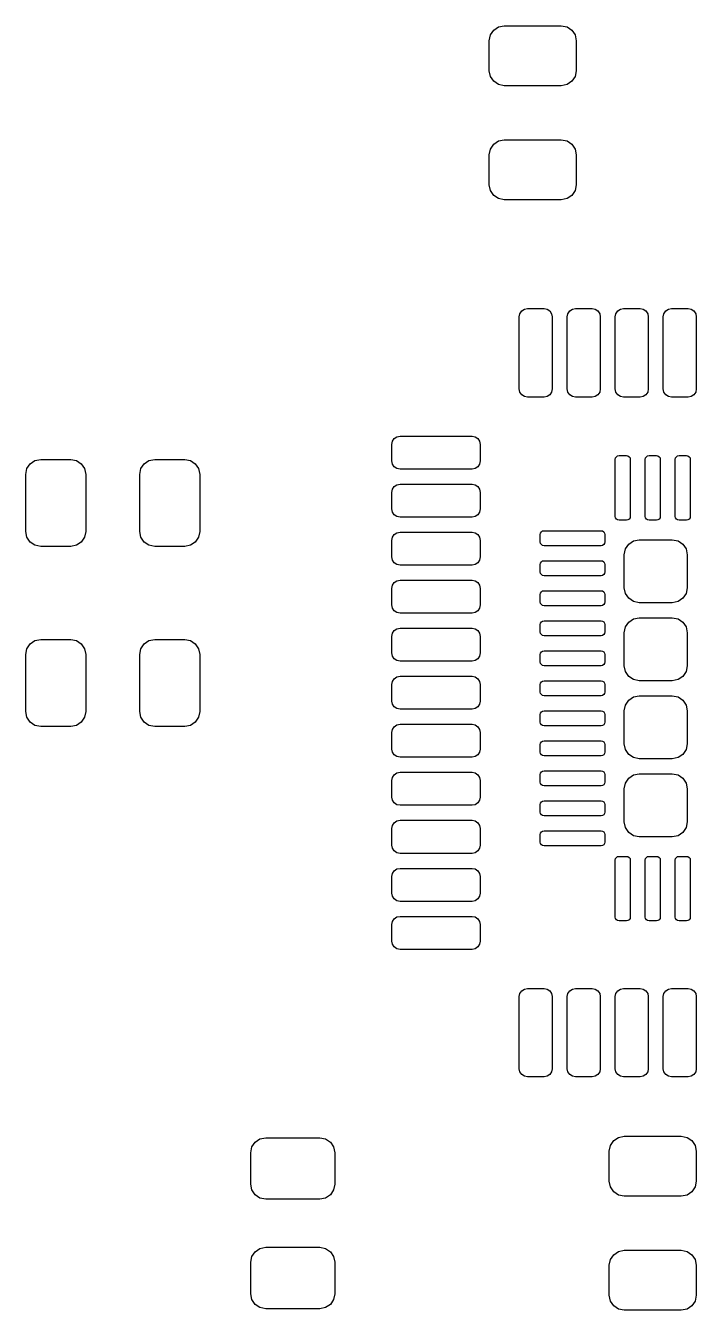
# Model space of a CAD drawing. Extents: x 15 to 39.9, y 2 to 23.4.
# Drawn here: x 15.05 to 26.22, y 2.05 to 23.45 of the extents above; entities that cross this region are included whole.
import ezdxf

# ---------------------------------------------------------------- set-up
doc = ezdxf.new("R2010")
doc.units = 0
doc.layers.add('BLACK', color=7, linetype='CONTINUOUS')

msp = doc.modelspace()

# ---------------------------------------------------------------- linework, layer by layer
at = {"layer": 'BLACK', "linetype": 'CONTINUOUS'}
for p, q in [((22.79403, 23.295671), (22.848223, 23.376777)), ((22.848223, 23.376777), (22.929329, 23.43097)), ((22.929329, 23.43097), (23.025, 23.45)), ((23.025, 23.45), (23.975, 23.45)), ((23.975, 23.45), (24.070671, 23.43097)), ((24.070671, 23.43097), (24.151777, 23.376777)), ((24.151777, 23.376777), (24.20597, 23.295671)), ((22.775, 23.2), (22.79403, 23.295671)), ((22.775, 22.7), (22.775, 23.2)), ((24.20597, 23.295671), (24.225, 23.2)), ((24.225, 23.2), (24.225, 22.7)), ((22.79403, 22.604329), (22.775, 22.7)), ((24.225, 22.7), (24.20597, 22.604329)), ((22.848223, 22.523223), (22.79403, 22.604329)), ((22.929329, 22.46903), (22.848223, 22.523223)), ((24.151777, 22.523223), (24.070671, 22.46903)), ((24.20597, 22.604329), (24.151777, 22.523223)), ((23.025, 22.45), (22.929329, 22.46903)), ((23.975, 22.45), (23.025, 22.45)), ((24.070671, 22.46903), (23.975, 22.45)), ((22.79403, 21.395671), (22.848223, 21.476777)), ((22.848223, 21.476777), (22.929329, 21.53097)), ((22.929329, 21.53097), (23.025, 21.55)), ((23.025, 21.55), (23.975, 21.55)), ((23.975, 21.55), (24.070671, 21.53097)), ((24.070671, 21.53097), (24.151777, 21.476777)), ((24.151777, 21.476777), (24.20597, 21.395671)), ((22.775, 21.3), (22.79403, 21.395671)), ((22.775, 20.8), (22.775, 21.3)), ((24.20597, 21.395671), (24.225, 21.3)), ((24.225, 21.3), (24.225, 20.8)), ((22.79403, 20.704329), (22.775, 20.8)), ((24.225, 20.8), (24.20597, 20.704329)), ((22.848223, 20.623223), (22.79403, 20.704329)), ((22.929329, 20.56903), (22.848223, 20.623223)), ((23.025, 20.55), (22.929329, 20.56903)), ((23.975, 20.55), (23.025, 20.55)), ((24.070671, 20.56903), (23.975, 20.55)), ((24.151777, 20.623223), (24.070671, 20.56903)), ((24.20597, 20.704329), (24.151777, 20.623223)), ((23.275, 18.6), (23.285467, 18.652619)), ((23.285467, 18.652619), (23.315273, 18.697227)), ((23.315273, 18.697227), (23.359881, 18.727033)), ((23.359881, 18.727033), (23.4125, 18.7375)), ((23.4125, 18.7375), (23.6875, 18.7375)), ((23.6875, 18.7375), (23.740119, 18.727033)), ((23.740119, 18.727033), (23.784727, 18.697227)), ((23.784727, 18.697227), (23.814533, 18.652619)), ((23.814533, 18.652619), (23.825, 18.6)), ((24.075, 18.6), (24.085467, 18.652619)), ((24.085467, 18.652619), (24.115273, 18.697227)), ((24.115273, 18.697227), (24.159881, 18.727033)), ((24.159881, 18.727033), (24.2125, 18.7375)), ((24.2125, 18.7375), (24.4875, 18.7375)), ((24.4875, 18.7375), (24.540119, 18.727033)), ((24.540119, 18.727033), (24.584727, 18.697227)), ((24.584727, 18.697227), (24.614533, 18.652619)), ((24.614533, 18.652619), (24.625, 18.6)), ((24.875, 18.6), (24.885467, 18.652619)), ((24.885467, 18.652619), (24.915273, 18.697227)), ((24.915273, 18.697227), (24.959881, 18.727033)), ((24.959881, 18.727033), (25.0125, 18.7375)), ((25.0125, 18.7375), (25.2875, 18.7375)), ((25.2875, 18.7375), (25.340119, 18.727033)), ((25.340119, 18.727033), (25.384727, 18.697227)), ((25.384727, 18.697227), (25.414533, 18.652619)), ((25.414533, 18.652619), (25.425, 18.6)), ((25.675, 18.6), (25.685467, 18.652619)), ((25.685467, 18.652619), (25.715273, 18.697227)), ((25.715273, 18.697227), (25.759881, 18.727033)), ((25.759881, 18.727033), (25.8125, 18.7375)), ((25.8125, 18.7375), (26.0875, 18.7375)), ((26.0875, 18.7375), (26.140119, 18.727033)), ((26.140119, 18.727033), (26.184727, 18.697227)), ((26.184727, 18.697227), (26.214533, 18.652619)), ((26.214533, 18.652619), (26.225, 18.6)), ((23.275, 17.4), (23.275, 18.6)), ((23.825, 18.6), (23.825, 17.4)), ((24.075, 17.4), (24.075, 18.6)), ((24.625, 18.6), (24.625, 17.4)), ((24.875, 17.4), (24.875, 18.6)), ((25.425, 18.6), (25.425, 17.4)), ((25.675, 17.4), (25.675, 18.6)), ((26.225, 18.6), (26.225, 17.4)), ((23.285467, 17.347381), (23.275, 17.4)), ((23.315273, 17.302773), (23.285467, 17.347381)), ((23.814533, 17.347381), (23.784727, 17.302773)), ((23.825, 17.4), (23.814533, 17.347381)), ((24.085467, 17.347381), (24.075, 17.4)), ((24.115273, 17.302773), (24.085467, 17.347381)), ((24.614533, 17.347381), (24.584727, 17.302773)), ((24.625, 17.4), (24.614533, 17.347381)), ((24.885467, 17.347381), (24.875, 17.4)), ((24.915273, 17.302773), (24.885467, 17.347381)), ((25.414533, 17.347381), (25.384727, 17.302773)), ((25.425, 17.4), (25.414533, 17.347381)), ((25.685467, 17.347381), (25.675, 17.4)), ((25.715273, 17.302773), (25.685467, 17.347381)), ((26.214533, 17.347381), (26.184727, 17.302773)), ((26.225, 17.4), (26.214533, 17.347381)), ((23.359881, 17.272967), (23.315273, 17.302773)), ((23.4125, 17.2625), (23.359881, 17.272967)), ((23.6875, 17.2625), (23.4125, 17.2625)), ((23.740119, 17.272967), (23.6875, 17.2625)), ((23.784727, 17.302773), (23.740119, 17.272967)), ((24.159881, 17.272967), (24.115273, 17.302773)), ((24.2125, 17.2625), (24.159881, 17.272967)), ((24.4875, 17.2625), (24.2125, 17.2625)), ((24.540119, 17.272967), (24.4875, 17.2625)), ((24.584727, 17.302773), (24.540119, 17.272967)), ((24.959881, 17.272967), (24.915273, 17.302773)), ((25.0125, 17.2625), (24.959881, 17.272967)), ((25.2875, 17.2625), (25.0125, 17.2625)), ((25.340119, 17.272967), (25.2875, 17.2625)), ((25.384727, 17.302773), (25.340119, 17.272967)), ((25.759881, 17.272967), (25.715273, 17.302773)), ((25.8125, 17.2625), (25.759881, 17.272967)), ((26.0875, 17.2625), (25.8125, 17.2625)), ((26.140119, 17.272967), (26.0875, 17.2625)), ((26.184727, 17.302773), (26.140119, 17.272967)), ((21.15, 16.475), (21.160467, 16.527619)), ((21.160467, 16.527619), (21.190273, 16.572227)), ((21.190273, 16.572227), (21.234881, 16.602033)), ((21.234881, 16.602033), (21.2875, 16.6125)), ((21.2875, 16.6125), (22.4875, 16.6125)), ((22.4875, 16.6125), (22.540119, 16.602033)), ((22.540119, 16.602033), (22.584727, 16.572227)), ((22.584727, 16.572227), (22.614533, 16.527619)), ((22.614533, 16.527619), (22.625, 16.475)), ((21.15, 16.2), (21.15, 16.475)), ((22.625, 16.475), (22.625, 16.2)), ((24.879758, 16.248918), (24.893306, 16.269194)), ((24.893306, 16.269194), (24.913582, 16.282742)), ((24.913582, 16.282742), (24.9375, 16.2875)), ((24.9375, 16.2875), (25.0625, 16.2875)), ((25.0625, 16.2875), (25.086418, 16.282742)), ((25.086418, 16.282742), (25.106694, 16.269194)), ((25.106694, 16.269194), (25.120242, 16.248918)), ((25.379758, 16.248918), (25.393306, 16.269194)), ((25.393306, 16.269194), (25.413582, 16.282742)), ((25.413582, 16.282742), (25.4375, 16.2875)), ((25.4375, 16.2875), (25.5625, 16.2875)), ((25.5625, 16.2875), (25.586418, 16.282742)), ((25.586418, 16.282742), (25.606694, 16.269194)), ((25.606694, 16.269194), (25.620242, 16.248918)), ((25.879758, 16.248918), (25.893306, 16.269194)), ((25.893306, 16.269194), (25.913582, 16.282742)), ((25.913582, 16.282742), (25.9375, 16.2875)), ((25.9375, 16.2875), (26.0625, 16.2875)), ((26.0625, 16.2875), (26.086418, 16.282742)), ((26.086418, 16.282742), (26.106694, 16.269194)), ((26.106694, 16.269194), (26.120242, 16.248918)), ((15.05, 15.975), (15.06903, 16.070671)), ((15.06903, 16.070671), (15.123223, 16.151777)), ((15.123223, 16.151777), (15.204329, 16.20597)), ((15.204329, 16.20597), (15.3, 16.225)), ((15.3, 16.225), (15.8, 16.225)), ((15.8, 16.225), (15.895671, 16.20597)), ((15.895671, 16.20597), (15.976777, 16.151777)), ((15.976777, 16.151777), (16.03097, 16.070671)), ((16.03097, 16.070671), (16.05, 15.975)), ((16.95, 15.975), (16.96903, 16.070671)), ((16.96903, 16.070671), (17.023223, 16.151777)), ((17.023223, 16.151777), (17.104329, 16.20597)), ((17.104329, 16.20597), (17.2, 16.225)), ((17.2, 16.225), (17.7, 16.225)), ((17.7, 16.225), (17.795671, 16.20597)), ((17.795671, 16.20597), (17.876777, 16.151777)), ((17.876777, 16.151777), (17.93097, 16.070671)), ((17.93097, 16.070671), (17.95, 15.975)), ((21.160467, 16.147381), (21.15, 16.2)), ((21.190273, 16.102773), (21.160467, 16.147381)), ((21.234881, 16.072967), (21.190273, 16.102773)), ((21.2875, 16.0625), (21.234881, 16.072967)), ((22.4875, 16.0625), (21.2875, 16.0625)), ((22.540119, 16.072967), (22.4875, 16.0625)), ((22.584727, 16.102773), (22.540119, 16.072967)), ((22.614533, 16.147381), (22.584727, 16.102773)), ((22.625, 16.2), (22.614533, 16.147381)), ((24.875, 16.225), (24.879758, 16.248918)), ((24.875, 15.275), (24.875, 16.225)), ((25.120242, 16.248918), (25.125, 16.225)), ((25.125, 16.225), (25.125, 15.275)), ((25.375, 16.225), (25.379758, 16.248918)), ((25.375, 15.275), (25.375, 16.225)), ((25.620242, 16.248918), (25.625, 16.225)), ((25.625, 16.225), (25.625, 15.275)), ((25.875, 16.225), (25.879758, 16.248918)), ((25.875, 15.275), (25.875, 16.225)), ((26.120242, 16.248918), (26.125, 16.225)), ((26.125, 16.225), (26.125, 15.275)), ((15.05, 15.025), (15.05, 15.975)), ((16.05, 15.975), (16.05, 15.025)), ((16.95, 15.025), (16.95, 15.975)), ((17.95, 15.975), (17.95, 15.025)), ((21.15, 15.675), (21.160467, 15.727619)), ((21.15, 15.4), (21.15, 15.675)), ((21.160467, 15.727619), (21.190273, 15.772227)), ((21.190273, 15.772227), (21.234881, 15.802033)), ((21.234881, 15.802033), (21.2875, 15.8125)), ((21.2875, 15.8125), (22.4875, 15.8125)), ((22.4875, 15.8125), (22.540119, 15.802033)), ((22.540119, 15.802033), (22.584727, 15.772227)), ((22.584727, 15.772227), (22.614533, 15.727619)), ((22.614533, 15.727619), (22.625, 15.675)), ((22.625, 15.675), (22.625, 15.4)), ((21.160467, 15.347381), (21.15, 15.4)), ((21.190273, 15.302773), (21.160467, 15.347381)), ((21.234881, 15.272967), (21.190273, 15.302773)), ((21.2875, 15.2625), (21.234881, 15.272967)), ((22.4875, 15.2625), (21.2875, 15.2625)), ((22.540119, 15.272967), (22.4875, 15.2625)), ((22.584727, 15.302773), (22.540119, 15.272967)), ((22.614533, 15.347381), (22.584727, 15.302773)), ((22.625, 15.4), (22.614533, 15.347381)), ((24.879758, 15.251082), (24.875, 15.275)), ((24.893306, 15.230806), (24.879758, 15.251082)), ((24.913582, 15.217258), (24.893306, 15.230806)), ((24.9375, 15.2125), (24.913582, 15.217258)), ((25.0625, 15.2125), (24.9375, 15.2125)), ((25.086418, 15.217258), (25.0625, 15.2125)), ((25.106694, 15.230806), (25.086418, 15.217258)), ((25.120242, 15.251082), (25.106694, 15.230806)), ((25.125, 15.275), (25.120242, 15.251082)), ((25.379758, 15.251082), (25.375, 15.275)), ((25.393306, 15.230806), (25.379758, 15.251082)), ((25.413582, 15.217258), (25.393306, 15.230806)), ((25.4375, 15.2125), (25.413582, 15.217258)), ((25.5625, 15.2125), (25.4375, 15.2125)), ((25.586418, 15.217258), (25.5625, 15.2125)), ((25.606694, 15.230806), (25.586418, 15.217258)), ((25.620242, 15.251082), (25.606694, 15.230806)), ((25.625, 15.275), (25.620242, 15.251082)), ((25.879758, 15.251082), (25.875, 15.275)), ((25.893306, 15.230806), (25.879758, 15.251082)), ((25.913582, 15.217258), (25.893306, 15.230806)), ((25.9375, 15.2125), (25.913582, 15.217258)), ((26.0625, 15.2125), (25.9375, 15.2125)), ((26.086418, 15.217258), (26.0625, 15.2125)), ((26.106694, 15.230806), (26.086418, 15.217258)), ((26.120242, 15.251082), (26.106694, 15.230806)), ((26.125, 15.275), (26.120242, 15.251082)), ((15.06903, 14.929329), (15.05, 15.025)), ((16.05, 15.025), (16.03097, 14.929329)), ((16.96903, 14.929329), (16.95, 15.025)), ((17.95, 15.025), (17.93097, 14.929329)), ((21.190273, 14.972227), (21.234881, 15.002033)), ((21.234881, 15.002033), (21.2875, 15.0125)), ((21.2875, 15.0125), (22.4875, 15.0125)), ((22.4875, 15.0125), (22.540119, 15.002033)), ((22.540119, 15.002033), (22.584727, 14.972227)), ((23.625, 14.975), (23.629758, 14.998918)), ((23.629758, 14.998918), (23.643306, 15.019194)), ((23.643306, 15.019194), (23.663582, 15.032742)), ((23.663582, 15.032742), (23.6875, 15.0375)), ((23.6875, 15.0375), (24.6375, 15.0375)), ((24.6375, 15.0375), (24.661418, 15.032742)), ((24.661418, 15.032742), (24.681694, 15.019194)), ((24.681694, 15.019194), (24.695242, 14.998918)), ((24.695242, 14.998918), (24.7, 14.975)), ((15.123223, 14.848223), (15.06903, 14.929329)), ((15.204329, 14.79403), (15.123223, 14.848223)), ((15.3, 14.775), (15.204329, 14.79403)), ((15.8, 14.775), (15.3, 14.775)), ((15.895671, 14.79403), (15.8, 14.775)), ((15.976777, 14.848223), (15.895671, 14.79403)), ((16.03097, 14.929329), (15.976777, 14.848223)), ((17.023223, 14.848223), (16.96903, 14.929329)), ((17.104329, 14.79403), (17.023223, 14.848223)), ((17.2, 14.775), (17.104329, 14.79403)), ((17.7, 14.775), (17.2, 14.775)), ((17.795671, 14.79403), (17.7, 14.775)), ((17.876777, 14.848223), (17.795671, 14.79403)), ((17.93097, 14.929329), (17.876777, 14.848223)), ((21.15, 14.875), (21.160467, 14.927619)), ((21.15, 14.6), (21.15, 14.875)), ((21.160467, 14.927619), (21.190273, 14.972227)), ((22.584727, 14.972227), (22.614533, 14.927619)), ((22.614533, 14.927619), (22.625, 14.875)), ((22.625, 14.875), (22.625, 14.6)), ((23.625, 14.85), (23.625, 14.975)), ((23.629758, 14.826082), (23.625, 14.85)), ((23.643306, 14.805806), (23.629758, 14.826082)), ((23.663582, 14.792258), (23.643306, 14.805806)), ((23.6875, 14.7875), (23.663582, 14.792258)), ((24.6375, 14.7875), (23.6875, 14.7875)), ((24.661418, 14.792258), (24.6375, 14.7875)), ((24.681694, 14.805806), (24.661418, 14.792258)), ((24.695242, 14.826082), (24.681694, 14.805806)), ((24.7, 14.85), (24.695242, 14.826082)), ((24.7, 14.975), (24.7, 14.85)), ((25.04403, 14.733171), (25.098223, 14.814277)), ((25.098223, 14.814277), (25.179329, 14.86847)), ((25.179329, 14.86847), (25.275, 14.8875)), ((25.275, 14.8875), (25.825, 14.8875)), ((25.825, 14.8875), (25.920671, 14.86847)), ((25.920671, 14.86847), (26.001777, 14.814277)), ((26.001777, 14.814277), (26.05597, 14.733171)), ((21.160467, 14.547381), (21.15, 14.6)), ((22.625, 14.6), (22.614533, 14.547381)), ((25.025, 14.6375), (25.04403, 14.733171)), ((25.025, 14.0875), (25.025, 14.6375)), ((26.05597, 14.733171), (26.075, 14.6375)), ((26.075, 14.6375), (26.075, 14.0875)), ((21.190273, 14.502773), (21.160467, 14.547381)), ((21.234881, 14.472967), (21.190273, 14.502773)), ((21.2875, 14.4625), (21.234881, 14.472967)), ((22.4875, 14.4625), (21.2875, 14.4625)), ((22.540119, 14.472967), (22.4875, 14.4625)), ((22.584727, 14.502773), (22.540119, 14.472967)), ((22.614533, 14.547381), (22.584727, 14.502773)), ((23.625, 14.475), (23.629758, 14.498918)), ((23.625, 14.35), (23.625, 14.475)), ((23.629758, 14.326082), (23.625, 14.35)), ((23.629758, 14.498918), (23.643306, 14.519194)), ((23.643306, 14.519194), (23.663582, 14.532742)), ((23.663582, 14.532742), (23.6875, 14.5375)), ((23.6875, 14.5375), (24.6375, 14.5375)), ((24.6375, 14.5375), (24.661418, 14.532742)), ((24.661418, 14.532742), (24.681694, 14.519194)), ((24.681694, 14.519194), (24.695242, 14.498918)), ((24.695242, 14.498918), (24.7, 14.475)), ((24.7, 14.35), (24.695242, 14.326082)), ((24.7, 14.475), (24.7, 14.35)), ((21.15, 14.075), (21.160467, 14.127619)), ((21.160467, 14.127619), (21.190273, 14.172227)), ((21.190273, 14.172227), (21.234881, 14.202033)), ((21.234881, 14.202033), (21.2875, 14.2125)), ((21.2875, 14.2125), (22.4875, 14.2125)), ((22.4875, 14.2125), (22.540119, 14.202033)), ((22.540119, 14.202033), (22.584727, 14.172227)), ((22.584727, 14.172227), (22.614533, 14.127619)), ((22.614533, 14.127619), (22.625, 14.075)), ((23.643306, 14.305806), (23.629758, 14.326082)), ((23.663582, 14.292258), (23.643306, 14.305806)), ((23.6875, 14.2875), (23.663582, 14.292258)), ((24.6375, 14.2875), (23.6875, 14.2875)), ((24.661418, 14.292258), (24.6375, 14.2875)), ((24.681694, 14.305806), (24.661418, 14.292258)), ((24.695242, 14.326082), (24.681694, 14.305806)), ((21.15, 13.8), (21.15, 14.075)), ((22.625, 14.075), (22.625, 13.8)), ((23.625, 13.975), (23.629758, 13.998918)), ((23.625, 13.85), (23.625, 13.975)), ((23.629758, 13.998918), (23.643306, 14.019194)), ((23.643306, 14.019194), (23.663582, 14.032742)), ((23.663582, 14.032742), (23.6875, 14.0375)), ((23.6875, 14.0375), (24.6375, 14.0375)), ((24.6375, 14.0375), (24.661418, 14.032742)), ((24.661418, 14.032742), (24.681694, 14.019194)), ((24.681694, 14.019194), (24.695242, 13.998918)), ((24.695242, 13.998918), (24.7, 13.975)), ((24.7, 13.975), (24.7, 13.85)), ((25.04403, 13.991829), (25.025, 14.0875)), ((25.098223, 13.910723), (25.04403, 13.991829)), ((25.179329, 13.85653), (25.098223, 13.910723)), ((26.001777, 13.910723), (25.920671, 13.85653)), ((26.05597, 13.991829), (26.001777, 13.910723)), ((26.075, 14.0875), (26.05597, 13.991829)), ((21.160467, 13.747381), (21.15, 13.8)), ((21.190273, 13.702773), (21.160467, 13.747381)), ((21.234881, 13.672967), (21.190273, 13.702773)), ((22.584727, 13.702773), (22.540119, 13.672967)), ((22.614533, 13.747381), (22.584727, 13.702773)), ((22.625, 13.8), (22.614533, 13.747381)), ((23.629758, 13.826082), (23.625, 13.85)), ((23.643306, 13.805806), (23.629758, 13.826082)), ((23.663582, 13.792258), (23.643306, 13.805806)), ((23.6875, 13.7875), (23.663582, 13.792258)), ((24.6375, 13.7875), (23.6875, 13.7875)), ((24.661418, 13.792258), (24.6375, 13.7875)), ((24.681694, 13.805806), (24.661418, 13.792258)), ((24.695242, 13.826082), (24.681694, 13.805806)), ((24.7, 13.85), (24.695242, 13.826082)), ((25.275, 13.8375), (25.179329, 13.85653)), ((25.825, 13.8375), (25.275, 13.8375)), ((25.920671, 13.85653), (25.825, 13.8375)), ((21.2875, 13.6625), (21.234881, 13.672967)), ((22.4875, 13.6625), (21.2875, 13.6625)), ((22.540119, 13.672967), (22.4875, 13.6625)), ((23.625, 13.475), (23.629758, 13.498918)), ((23.629758, 13.498918), (23.643306, 13.519194)), ((23.643306, 13.519194), (23.663582, 13.532742)), ((23.663582, 13.532742), (23.6875, 13.5375)), ((23.6875, 13.5375), (24.6375, 13.5375)), ((24.6375, 13.5375), (24.661418, 13.532742)), ((24.661418, 13.532742), (24.681694, 13.519194)), ((24.681694, 13.519194), (24.695242, 13.498918)), ((24.695242, 13.498918), (24.7, 13.475)), ((25.04403, 13.433171), (25.098223, 13.514277)), ((25.098223, 13.514277), (25.179329, 13.56847)), ((25.179329, 13.56847), (25.275, 13.5875)), ((25.275, 13.5875), (25.825, 13.5875)), ((25.825, 13.5875), (25.920671, 13.56847)), ((25.920671, 13.56847), (26.001777, 13.514277)), ((26.001777, 13.514277), (26.05597, 13.433171)), ((21.15, 13.275), (21.160467, 13.327619)), ((21.15, 13), (21.15, 13.275)), ((21.160467, 13.327619), (21.190273, 13.372227)), ((21.190273, 13.372227), (21.234881, 13.402033)), ((21.234881, 13.402033), (21.2875, 13.4125)), ((21.2875, 13.4125), (22.4875, 13.4125)), ((22.4875, 13.4125), (22.540119, 13.402033)), ((22.540119, 13.402033), (22.584727, 13.372227)), ((22.584727, 13.372227), (22.614533, 13.327619)), ((22.614533, 13.327619), (22.625, 13.275)), ((22.625, 13.275), (22.625, 13)), ((23.625, 13.35), (23.625, 13.475)), ((23.629758, 13.326082), (23.625, 13.35)), ((23.643306, 13.305806), (23.629758, 13.326082)), ((23.663582, 13.292258), (23.643306, 13.305806)), ((23.6875, 13.2875), (23.663582, 13.292258)), ((24.6375, 13.2875), (23.6875, 13.2875)), ((24.661418, 13.292258), (24.6375, 13.2875)), ((24.681694, 13.305806), (24.661418, 13.292258)), ((24.695242, 13.326082), (24.681694, 13.305806)), ((24.7, 13.35), (24.695242, 13.326082)), ((24.7, 13.475), (24.7, 13.35)), ((25.025, 13.3375), (25.04403, 13.433171)), ((25.025, 12.7875), (25.025, 13.3375)), ((26.05597, 13.433171), (26.075, 13.3375)), ((26.075, 13.3375), (26.075, 12.7875)), ((15.05, 12.975), (15.06903, 13.070671)), ((15.06903, 13.070671), (15.123223, 13.151777)), ((15.123223, 13.151777), (15.204329, 13.20597)), ((15.204329, 13.20597), (15.3, 13.225)), ((15.3, 13.225), (15.8, 13.225)), ((15.8, 13.225), (15.895671, 13.20597)), ((15.895671, 13.20597), (15.976777, 13.151777)), ((15.976777, 13.151777), (16.03097, 13.070671)), ((16.03097, 13.070671), (16.05, 12.975)), ((16.95, 12.975), (16.96903, 13.070671)), ((16.96903, 13.070671), (17.023223, 13.151777)), ((17.023223, 13.151777), (17.104329, 13.20597)), ((17.104329, 13.20597), (17.2, 13.225)), ((17.2, 13.225), (17.7, 13.225)), ((17.7, 13.225), (17.795671, 13.20597)), ((17.795671, 13.20597), (17.876777, 13.151777)), ((17.876777, 13.151777), (17.93097, 13.070671)), ((17.93097, 13.070671), (17.95, 12.975)), ((15.05, 12.025), (15.05, 12.975)), ((16.05, 12.975), (16.05, 12.025)), ((16.95, 12.025), (16.95, 12.975)), ((17.95, 12.975), (17.95, 12.025)), ((21.160467, 12.947381), (21.15, 13)), ((21.190273, 12.902773), (21.160467, 12.947381)), ((21.234881, 12.872967), (21.190273, 12.902773)), ((21.2875, 12.8625), (21.234881, 12.872967)), ((22.4875, 12.8625), (21.2875, 12.8625)), ((22.540119, 12.872967), (22.4875, 12.8625)), ((22.584727, 12.902773), (22.540119, 12.872967)), ((22.614533, 12.947381), (22.584727, 12.902773)), ((22.625, 13), (22.614533, 12.947381)), ((23.625, 12.975), (23.629758, 12.998918)), ((23.625, 12.85), (23.625, 12.975)), ((23.629758, 12.826082), (23.625, 12.85)), ((23.629758, 12.998918), (23.643306, 13.019194)), ((23.643306, 13.019194), (23.663582, 13.032742)), ((23.663582, 13.032742), (23.6875, 13.0375)), ((23.6875, 13.0375), (24.6375, 13.0375)), ((24.6375, 13.0375), (24.661418, 13.032742)), ((24.661418, 13.032742), (24.681694, 13.019194)), ((24.681694, 13.019194), (24.695242, 12.998918)), ((24.695242, 12.998918), (24.7, 12.975)), ((24.7, 12.85), (24.695242, 12.826082)), ((24.7, 12.975), (24.7, 12.85)), ((23.643306, 12.805806), (23.629758, 12.826082)), ((23.663582, 12.792258), (23.643306, 12.805806)), ((23.6875, 12.7875), (23.663582, 12.792258)), ((24.6375, 12.7875), (23.6875, 12.7875)), ((24.661418, 12.792258), (24.6375, 12.7875)), ((24.681694, 12.805806), (24.661418, 12.792258)), ((24.695242, 12.826082), (24.681694, 12.805806)), ((25.04403, 12.691829), (25.025, 12.7875)), ((25.098223, 12.610723), (25.04403, 12.691829)), ((26.05597, 12.691829), (26.001777, 12.610723)), ((26.075, 12.7875), (26.05597, 12.691829)), ((21.15, 12.475), (21.160467, 12.527619)), ((21.15, 12.2), (21.15, 12.475)), ((21.160467, 12.527619), (21.190273, 12.572227)), ((21.190273, 12.572227), (21.234881, 12.602033)), ((21.234881, 12.602033), (21.2875, 12.6125)), ((21.2875, 12.6125), (22.4875, 12.6125)), ((22.4875, 12.6125), (22.540119, 12.602033)), ((22.540119, 12.602033), (22.584727, 12.572227)), ((22.584727, 12.572227), (22.614533, 12.527619)), ((22.614533, 12.527619), (22.625, 12.475)), ((22.625, 12.475), (22.625, 12.2)), ((23.625, 12.475), (23.629758, 12.498918)), ((23.625, 12.35), (23.625, 12.475)), ((23.629758, 12.498918), (23.643306, 12.519194)), ((23.643306, 12.519194), (23.663582, 12.532742)), ((23.663582, 12.532742), (23.6875, 12.5375)), ((23.6875, 12.5375), (24.6375, 12.5375)), ((24.6375, 12.5375), (24.661418, 12.532742)), ((24.661418, 12.532742), (24.681694, 12.519194)), ((24.681694, 12.519194), (24.695242, 12.498918)), ((24.695242, 12.498918), (24.7, 12.475)), ((24.7, 12.475), (24.7, 12.35)), ((25.179329, 12.55653), (25.098223, 12.610723)), ((25.275, 12.5375), (25.179329, 12.55653)), ((25.825, 12.5375), (25.275, 12.5375)), ((25.920671, 12.55653), (25.825, 12.5375)), ((26.001777, 12.610723), (25.920671, 12.55653)), ((21.160467, 12.147381), (21.15, 12.2)), ((22.625, 12.2), (22.614533, 12.147381)), ((23.629758, 12.326082), (23.625, 12.35)), ((23.643306, 12.305806), (23.629758, 12.326082)), ((23.663582, 12.292258), (23.643306, 12.305806)), ((23.6875, 12.2875), (23.663582, 12.292258)), ((24.6375, 12.2875), (23.6875, 12.2875)), ((24.661418, 12.292258), (24.6375, 12.2875)), ((24.681694, 12.305806), (24.661418, 12.292258)), ((24.695242, 12.326082), (24.681694, 12.305806)), ((24.7, 12.35), (24.695242, 12.326082)), ((25.04403, 12.133171), (25.098223, 12.214277)), ((25.098223, 12.214277), (25.179329, 12.26847)), ((25.179329, 12.26847), (25.275, 12.2875)), ((25.275, 12.2875), (25.825, 12.2875)), ((25.825, 12.2875), (25.920671, 12.26847)), ((25.920671, 12.26847), (26.001777, 12.214277)), ((26.001777, 12.214277), (26.05597, 12.133171)), ((15.06903, 11.929329), (15.05, 12.025)), ((16.05, 12.025), (16.03097, 11.929329)), ((16.96903, 11.929329), (16.95, 12.025)), ((17.95, 12.025), (17.93097, 11.929329)), ((21.190273, 12.102773), (21.160467, 12.147381)), ((21.234881, 12.072967), (21.190273, 12.102773)), ((21.2875, 12.0625), (21.234881, 12.072967)), ((22.4875, 12.0625), (21.2875, 12.0625)), ((22.540119, 12.072967), (22.4875, 12.0625)), ((22.584727, 12.102773), (22.540119, 12.072967)), ((22.614533, 12.147381), (22.584727, 12.102773)), ((23.625, 11.975), (23.629758, 11.998918)), ((23.629758, 11.998918), (23.643306, 12.019194)), ((23.643306, 12.019194), (23.663582, 12.032742)), ((23.663582, 12.032742), (23.6875, 12.0375)), ((23.6875, 12.0375), (24.6375, 12.0375)), ((24.6375, 12.0375), (24.661418, 12.032742)), ((24.661418, 12.032742), (24.681694, 12.019194)), ((24.681694, 12.019194), (24.695242, 11.998918)), ((24.695242, 11.998918), (24.7, 11.975)), ((25.025, 12.0375), (25.04403, 12.133171)), ((25.025, 11.4875), (25.025, 12.0375)), ((26.05597, 12.133171), (26.075, 12.0375)), ((26.075, 12.0375), (26.075, 11.4875)), ((15.123223, 11.848223), (15.06903, 11.929329)), ((15.204329, 11.79403), (15.123223, 11.848223)), ((15.3, 11.775), (15.204329, 11.79403)), ((15.8, 11.775), (15.3, 11.775)), ((15.895671, 11.79403), (15.8, 11.775)), ((15.976777, 11.848223), (15.895671, 11.79403)), ((16.03097, 11.929329), (15.976777, 11.848223)), ((17.023223, 11.848223), (16.96903, 11.929329)), ((17.104329, 11.79403), (17.023223, 11.848223)), ((17.2, 11.775), (17.104329, 11.79403)), ((17.7, 11.775), (17.2, 11.775)), ((17.795671, 11.79403), (17.7, 11.775)), ((17.876777, 11.848223), (17.795671, 11.79403)), ((17.93097, 11.929329), (17.876777, 11.848223)), ((21.160467, 11.727619), (21.190273, 11.772227)), ((21.190273, 11.772227), (21.234881, 11.802033)), ((21.234881, 11.802033), (21.2875, 11.8125)), ((21.2875, 11.8125), (22.4875, 11.8125)), ((22.4875, 11.8125), (22.540119, 11.802033)), ((22.540119, 11.802033), (22.584727, 11.772227)), ((22.584727, 11.772227), (22.614533, 11.727619)), ((23.625, 11.85), (23.625, 11.975)), ((23.629758, 11.826082), (23.625, 11.85)), ((23.643306, 11.805806), (23.629758, 11.826082)), ((23.663582, 11.792258), (23.643306, 11.805806)), ((23.6875, 11.7875), (23.663582, 11.792258)), ((24.6375, 11.7875), (23.6875, 11.7875)), ((24.661418, 11.792258), (24.6375, 11.7875)), ((24.681694, 11.805806), (24.661418, 11.792258)), ((24.695242, 11.826082), (24.681694, 11.805806)), ((24.7, 11.85), (24.695242, 11.826082)), ((24.7, 11.975), (24.7, 11.85)), ((21.15, 11.675), (21.160467, 11.727619)), ((21.15, 11.4), (21.15, 11.675)), ((22.614533, 11.727619), (22.625, 11.675)), ((22.625, 11.675), (22.625, 11.4)), ((21.160467, 11.347381), (21.15, 11.4)), ((21.190273, 11.302773), (21.160467, 11.347381)), ((22.614533, 11.347381), (22.584727, 11.302773)), ((22.625, 11.4), (22.614533, 11.347381)), ((23.625, 11.475), (23.629758, 11.498918)), ((23.625, 11.35), (23.625, 11.475)), ((23.629758, 11.326082), (23.625, 11.35)), ((23.629758, 11.498918), (23.643306, 11.519194)), ((23.643306, 11.519194), (23.663582, 11.532742)), ((23.663582, 11.532742), (23.6875, 11.5375)), ((23.6875, 11.5375), (24.6375, 11.5375)), ((24.6375, 11.5375), (24.661418, 11.532742)), ((24.661418, 11.532742), (24.681694, 11.519194)), ((24.681694, 11.519194), (24.695242, 11.498918)), ((24.695242, 11.498918), (24.7, 11.475)), ((24.7, 11.35), (24.695242, 11.326082)), ((24.7, 11.475), (24.7, 11.35)), ((25.04403, 11.391829), (25.025, 11.4875)), ((25.098223, 11.310723), (25.04403, 11.391829)), ((26.05597, 11.391829), (26.001777, 11.310723)), ((26.075, 11.4875), (26.05597, 11.391829)), ((21.234881, 11.272967), (21.190273, 11.302773)), ((21.2875, 11.2625), (21.234881, 11.272967)), ((22.4875, 11.2625), (21.2875, 11.2625)), ((22.540119, 11.272967), (22.4875, 11.2625)), ((22.584727, 11.302773), (22.540119, 11.272967)), ((23.643306, 11.305806), (23.629758, 11.326082)), ((23.663582, 11.292258), (23.643306, 11.305806)), ((23.6875, 11.2875), (23.663582, 11.292258)), ((24.6375, 11.2875), (23.6875, 11.2875)), ((24.661418, 11.292258), (24.6375, 11.2875)), ((24.681694, 11.305806), (24.661418, 11.292258)), ((24.695242, 11.326082), (24.681694, 11.305806)), ((25.179329, 11.25653), (25.098223, 11.310723)), ((25.275, 11.2375), (25.179329, 11.25653)), ((25.825, 11.2375), (25.275, 11.2375)), ((25.920671, 11.25653), (25.825, 11.2375)), ((26.001777, 11.310723), (25.920671, 11.25653)), ((21.15, 10.875), (21.160467, 10.927619)), ((21.160467, 10.927619), (21.190273, 10.972227)), ((21.190273, 10.972227), (21.234881, 11.002033)), ((21.234881, 11.002033), (21.2875, 11.0125)), ((21.2875, 11.0125), (22.4875, 11.0125)), ((22.4875, 11.0125), (22.540119, 11.002033)), ((22.540119, 11.002033), (22.584727, 10.972227)), ((22.584727, 10.972227), (22.614533, 10.927619)), ((22.614533, 10.927619), (22.625, 10.875)), ((23.625, 10.975), (23.629758, 10.998918)), ((23.625, 10.85), (23.625, 10.975)), ((23.629758, 10.998918), (23.643306, 11.019194)), ((23.643306, 11.019194), (23.663582, 11.032742)), ((23.663582, 11.032742), (23.6875, 11.0375)), ((23.6875, 11.0375), (24.6375, 11.0375)), ((24.6375, 11.0375), (24.661418, 11.032742)), ((24.661418, 11.032742), (24.681694, 11.019194)), ((24.681694, 11.019194), (24.695242, 10.998918)), ((24.695242, 10.998918), (24.7, 10.975)), ((24.7, 10.975), (24.7, 10.85)), ((25.04403, 10.833171), (25.098223, 10.914277)), ((25.098223, 10.914277), (25.179329, 10.96847)), ((25.179329, 10.96847), (25.275, 10.9875)), ((25.275, 10.9875), (25.825, 10.9875)), ((25.825, 10.9875), (25.920671, 10.96847)), ((25.920671, 10.96847), (26.001777, 10.914277)), ((26.001777, 10.914277), (26.05597, 10.833171)), ((21.15, 10.6), (21.15, 10.875)), ((22.625, 10.875), (22.625, 10.6)), ((23.629758, 10.826082), (23.625, 10.85)), ((23.643306, 10.805806), (23.629758, 10.826082)), ((23.663582, 10.792258), (23.643306, 10.805806)), ((23.6875, 10.7875), (23.663582, 10.792258)), ((24.6375, 10.7875), (23.6875, 10.7875)), ((24.661418, 10.792258), (24.6375, 10.7875)), ((24.681694, 10.805806), (24.661418, 10.792258)), ((24.695242, 10.826082), (24.681694, 10.805806)), ((24.7, 10.85), (24.695242, 10.826082)), ((25.025, 10.7375), (25.04403, 10.833171)), ((25.025, 10.1875), (25.025, 10.7375)), ((26.05597, 10.833171), (26.075, 10.7375)), ((26.075, 10.7375), (26.075, 10.1875)), ((21.160467, 10.547381), (21.15, 10.6)), ((21.190273, 10.502773), (21.160467, 10.547381)), ((21.234881, 10.472967), (21.190273, 10.502773)), ((22.584727, 10.502773), (22.540119, 10.472967)), ((22.614533, 10.547381), (22.584727, 10.502773)), ((22.625, 10.6), (22.614533, 10.547381)), ((23.625, 10.475), (23.629758, 10.498918)), ((23.629758, 10.498918), (23.643306, 10.519194)), ((23.643306, 10.519194), (23.663582, 10.532742)), ((23.663582, 10.532742), (23.6875, 10.5375)), ((23.6875, 10.5375), (24.6375, 10.5375)), ((24.6375, 10.5375), (24.661418, 10.532742)), ((24.661418, 10.532742), (24.681694, 10.519194)), ((24.681694, 10.519194), (24.695242, 10.498918)), ((24.695242, 10.498918), (24.7, 10.475)), ((21.2875, 10.4625), (21.234881, 10.472967)), ((22.4875, 10.4625), (21.2875, 10.4625)), ((22.540119, 10.472967), (22.4875, 10.4625)), ((23.625, 10.35), (23.625, 10.475)), ((23.629758, 10.326082), (23.625, 10.35)), ((23.643306, 10.305806), (23.629758, 10.326082)), ((23.663582, 10.292258), (23.643306, 10.305806)), ((23.6875, 10.2875), (23.663582, 10.292258)), ((24.6375, 10.2875), (23.6875, 10.2875)), ((24.661418, 10.292258), (24.6375, 10.2875)), ((24.681694, 10.305806), (24.661418, 10.292258)), ((24.695242, 10.326082), (24.681694, 10.305806)), ((24.7, 10.35), (24.695242, 10.326082)), ((24.7, 10.475), (24.7, 10.35)), ((21.15, 10.075), (21.160467, 10.127619)), ((21.15, 9.8), (21.15, 10.075)), ((21.160467, 10.127619), (21.190273, 10.172227)), ((21.190273, 10.172227), (21.234881, 10.202033)), ((21.234881, 10.202033), (21.2875, 10.2125)), ((21.2875, 10.2125), (22.4875, 10.2125)), ((22.4875, 10.2125), (22.540119, 10.202033)), ((22.540119, 10.202033), (22.584727, 10.172227)), ((22.584727, 10.172227), (22.614533, 10.127619)), ((22.614533, 10.127619), (22.625, 10.075)), ((22.625, 10.075), (22.625, 9.8)), ((25.04403, 10.091829), (25.025, 10.1875)), ((25.098223, 10.010723), (25.04403, 10.091829)), ((26.05597, 10.091829), (26.001777, 10.010723)), ((26.075, 10.1875), (26.05597, 10.091829)), ((23.625, 9.975), (23.629758, 9.998918)), ((23.625, 9.85), (23.625, 9.975)), ((23.629758, 9.826082), (23.625, 9.85)), ((23.629758, 9.998918), (23.643306, 10.019194)), ((23.643306, 10.019194), (23.663582, 10.032742)), ((23.663582, 10.032742), (23.6875, 10.0375)), ((23.6875, 10.0375), (24.6375, 10.0375)), ((24.6375, 10.0375), (24.661418, 10.032742)), ((24.661418, 10.032742), (24.681694, 10.019194)), ((24.681694, 10.019194), (24.695242, 9.998918)), ((24.695242, 9.998918), (24.7, 9.975)), ((24.7, 9.85), (24.695242, 9.826082)), ((24.7, 9.975), (24.7, 9.85)), ((25.179329, 9.95653), (25.098223, 10.010723)), ((25.275, 9.9375), (25.179329, 9.95653)), ((25.825, 9.9375), (25.275, 9.9375)), ((25.920671, 9.95653), (25.825, 9.9375)), ((26.001777, 10.010723), (25.920671, 9.95653)), ((21.160467, 9.747381), (21.15, 9.8)), ((21.190273, 9.702773), (21.160467, 9.747381)), ((21.234881, 9.672967), (21.190273, 9.702773)), ((21.2875, 9.6625), (21.234881, 9.672967)), ((22.4875, 9.6625), (21.2875, 9.6625)), ((22.540119, 9.672967), (22.4875, 9.6625)), ((22.584727, 9.702773), (22.540119, 9.672967)), ((22.614533, 9.747381), (22.584727, 9.702773)), ((22.625, 9.8), (22.614533, 9.747381)), ((23.643306, 9.805806), (23.629758, 9.826082)), ((23.663582, 9.792258), (23.643306, 9.805806)), ((23.6875, 9.7875), (23.663582, 9.792258)), ((24.6375, 9.7875), (23.6875, 9.7875)), ((24.661418, 9.792258), (24.6375, 9.7875)), ((24.681694, 9.805806), (24.661418, 9.792258)), ((24.695242, 9.826082), (24.681694, 9.805806)), ((24.875, 9.55), (24.879758, 9.573918)), ((24.875, 8.6), (24.875, 9.55)), ((24.879758, 9.573918), (24.893306, 9.594194)), ((24.893306, 9.594194), (24.913582, 9.607742)), ((24.913582, 9.607742), (24.9375, 9.6125)), ((24.9375, 9.6125), (25.0625, 9.6125)), ((25.0625, 9.6125), (25.086418, 9.607742)), ((25.086418, 9.607742), (25.106694, 9.594194)), ((25.106694, 9.594194), (25.120242, 9.573918)), ((25.120242, 9.573918), (25.125, 9.55)), ((25.125, 9.55), (25.125, 8.6)), ((25.375, 9.55), (25.379758, 9.573918)), ((25.375, 8.6), (25.375, 9.55)), ((25.379758, 9.573918), (25.393306, 9.594194)), ((25.393306, 9.594194), (25.413582, 9.607742)), ((25.413582, 9.607742), (25.4375, 9.6125)), ((25.4375, 9.6125), (25.5625, 9.6125)), ((25.5625, 9.6125), (25.586418, 9.607742)), ((25.586418, 9.607742), (25.606694, 9.594194)), ((25.606694, 9.594194), (25.620242, 9.573918)), ((25.620242, 9.573918), (25.625, 9.55)), ((25.625, 9.55), (25.625, 8.6)), ((25.875, 9.55), (25.879758, 9.573918)), ((25.875, 8.6), (25.875, 9.55)), ((25.879758, 9.573918), (25.893306, 9.594194)), ((25.893306, 9.594194), (25.913582, 9.607742)), ((25.913582, 9.607742), (25.9375, 9.6125)), ((25.9375, 9.6125), (26.0625, 9.6125)), ((26.0625, 9.6125), (26.086418, 9.607742)), ((26.086418, 9.607742), (26.106694, 9.594194)), ((26.106694, 9.594194), (26.120242, 9.573918)), ((26.120242, 9.573918), (26.125, 9.55)), ((26.125, 9.55), (26.125, 8.6)), ((21.15, 9.275), (21.160467, 9.327619)), ((21.15, 9), (21.15, 9.275)), ((21.160467, 9.327619), (21.190273, 9.372227)), ((21.190273, 9.372227), (21.234881, 9.402033)), ((21.234881, 9.402033), (21.2875, 9.4125)), ((21.2875, 9.4125), (22.4875, 9.4125)), ((22.4875, 9.4125), (22.540119, 9.402033)), ((22.540119, 9.402033), (22.584727, 9.372227)), ((22.584727, 9.372227), (22.614533, 9.327619)), ((22.614533, 9.327619), (22.625, 9.275)), ((22.625, 9.275), (22.625, 9)), ((21.160467, 8.947381), (21.15, 9)), ((22.625, 9), (22.614533, 8.947381)), ((21.190273, 8.902773), (21.160467, 8.947381)), ((21.234881, 8.872967), (21.190273, 8.902773)), ((21.2875, 8.8625), (21.234881, 8.872967)), ((22.4875, 8.8625), (21.2875, 8.8625)), ((22.540119, 8.872967), (22.4875, 8.8625)), ((22.584727, 8.902773), (22.540119, 8.872967)), ((22.614533, 8.947381), (22.584727, 8.902773)), ((21.160467, 8.527619), (21.190273, 8.572227)), ((21.190273, 8.572227), (21.234881, 8.602033)), ((21.234881, 8.602033), (21.2875, 8.6125)), ((21.2875, 8.6125), (22.4875, 8.6125)), ((22.4875, 8.6125), (22.540119, 8.602033)), ((22.540119, 8.602033), (22.584727, 8.572227)), ((22.584727, 8.572227), (22.614533, 8.527619)), ((24.879758, 8.576082), (24.875, 8.6)), ((24.893306, 8.555806), (24.879758, 8.576082)), ((25.120242, 8.576082), (25.106694, 8.555806)), ((25.125, 8.6), (25.120242, 8.576082)), ((25.379758, 8.576082), (25.375, 8.6)), ((25.393306, 8.555806), (25.379758, 8.576082)), ((25.620242, 8.576082), (25.606694, 8.555806)), ((25.625, 8.6), (25.620242, 8.576082)), ((25.879758, 8.576082), (25.875, 8.6)), ((25.893306, 8.555806), (25.879758, 8.576082)), ((26.120242, 8.576082), (26.106694, 8.555806)), ((26.125, 8.6), (26.120242, 8.576082)), ((21.15, 8.475), (21.160467, 8.527619)), ((21.15, 8.2), (21.15, 8.475)), ((22.614533, 8.527619), (22.625, 8.475)), ((22.625, 8.475), (22.625, 8.2)), ((24.913582, 8.542258), (24.893306, 8.555806)), ((24.9375, 8.5375), (24.913582, 8.542258)), ((25.0625, 8.5375), (24.9375, 8.5375)), ((25.086418, 8.542258), (25.0625, 8.5375)), ((25.106694, 8.555806), (25.086418, 8.542258)), ((25.413582, 8.542258), (25.393306, 8.555806)), ((25.4375, 8.5375), (25.413582, 8.542258)), ((25.5625, 8.5375), (25.4375, 8.5375)), ((25.586418, 8.542258), (25.5625, 8.5375)), ((25.606694, 8.555806), (25.586418, 8.542258)), ((25.913582, 8.542258), (25.893306, 8.555806)), ((25.9375, 8.5375), (25.913582, 8.542258)), ((26.0625, 8.5375), (25.9375, 8.5375)), ((26.086418, 8.542258), (26.0625, 8.5375)), ((26.106694, 8.555806), (26.086418, 8.542258)), ((21.160467, 8.147381), (21.15, 8.2)), ((21.190273, 8.102773), (21.160467, 8.147381)), ((22.614533, 8.147381), (22.584727, 8.102773)), ((22.625, 8.2), (22.614533, 8.147381)), ((21.234881, 8.072967), (21.190273, 8.102773)), ((21.2875, 8.0625), (21.234881, 8.072967)), ((22.4875, 8.0625), (21.2875, 8.0625)), ((22.540119, 8.072967), (22.4875, 8.0625)), ((22.584727, 8.102773), (22.540119, 8.072967)), ((23.275, 7.275), (23.285467, 7.327619)), ((23.285467, 7.327619), (23.315273, 7.372227)), ((23.315273, 7.372227), (23.359881, 7.402033)), ((23.359881, 7.402033), (23.4125, 7.4125)), ((23.4125, 7.4125), (23.6875, 7.4125)), ((23.6875, 7.4125), (23.740119, 7.402033)), ((23.740119, 7.402033), (23.784727, 7.372227)), ((23.784727, 7.372227), (23.814533, 7.327619)), ((23.814533, 7.327619), (23.825, 7.275)), ((24.075, 7.275), (24.085467, 7.327619)), ((24.085467, 7.327619), (24.115273, 7.372227)), ((24.115273, 7.372227), (24.159881, 7.402033)), ((24.159881, 7.402033), (24.2125, 7.4125)), ((24.2125, 7.4125), (24.4875, 7.4125)), ((24.4875, 7.4125), (24.540119, 7.402033)), ((24.540119, 7.402033), (24.584727, 7.372227)), ((24.584727, 7.372227), (24.614533, 7.327619)), ((24.614533, 7.327619), (24.625, 7.275)), ((24.875, 7.275), (24.885467, 7.327619)), ((24.885467, 7.327619), (24.915273, 7.372227)), ((24.915273, 7.372227), (24.959881, 7.402033)), ((24.959881, 7.402033), (25.0125, 7.4125)), ((25.0125, 7.4125), (25.2875, 7.4125)), ((25.2875, 7.4125), (25.340119, 7.402033)), ((25.340119, 7.402033), (25.384727, 7.372227)), ((25.384727, 7.372227), (25.414533, 7.327619)), ((25.414533, 7.327619), (25.425, 7.275)), ((25.675, 7.275), (25.685467, 7.327619)), ((25.685467, 7.327619), (25.715273, 7.372227)), ((25.715273, 7.372227), (25.759881, 7.402033)), ((25.759881, 7.402033), (25.8125, 7.4125)), ((25.8125, 7.4125), (26.0875, 7.4125)), ((26.0875, 7.4125), (26.140119, 7.402033)), ((26.140119, 7.402033), (26.184727, 7.372227)), ((26.184727, 7.372227), (26.214533, 7.327619)), ((26.214533, 7.327619), (26.225, 7.275)), ((23.275, 6.075), (23.275, 7.275)), ((23.825, 7.275), (23.825, 6.075)), ((24.075, 6.075), (24.075, 7.275)), ((24.625, 7.275), (24.625, 6.075)), ((24.875, 6.075), (24.875, 7.275)), ((25.425, 7.275), (25.425, 6.075)), ((25.675, 6.075), (25.675, 7.275)), ((26.225, 7.275), (26.225, 6.075)), ((23.285467, 6.022381), (23.275, 6.075)), ((23.315273, 5.977773), (23.285467, 6.022381)), ((23.814533, 6.022381), (23.784727, 5.977773)), ((23.825, 6.075), (23.814533, 6.022381)), ((24.085467, 6.022381), (24.075, 6.075)), ((24.115273, 5.977773), (24.085467, 6.022381)), ((24.614533, 6.022381), (24.584727, 5.977773)), ((24.625, 6.075), (24.614533, 6.022381)), ((24.885467, 6.022381), (24.875, 6.075)), ((24.915273, 5.977773), (24.885467, 6.022381)), ((25.414533, 6.022381), (25.384727, 5.977773)), ((25.425, 6.075), (25.414533, 6.022381)), ((25.685467, 6.022381), (25.675, 6.075)), ((25.715273, 5.977773), (25.685467, 6.022381)), ((26.214533, 6.022381), (26.184727, 5.977773)), ((26.225, 6.075), (26.214533, 6.022381)), ((23.359881, 5.947967), (23.315273, 5.977773)), ((23.4125, 5.9375), (23.359881, 5.947967)), ((23.6875, 5.9375), (23.4125, 5.9375)), ((23.740119, 5.947967), (23.6875, 5.9375)), ((23.784727, 5.977773), (23.740119, 5.947967)), ((24.159881, 5.947967), (24.115273, 5.977773)), ((24.2125, 5.9375), (24.159881, 5.947967)), ((24.4875, 5.9375), (24.2125, 5.9375)), ((24.540119, 5.947967), (24.4875, 5.9375)), ((24.584727, 5.977773), (24.540119, 5.947967)), ((24.959881, 5.947967), (24.915273, 5.977773)), ((25.0125, 5.9375), (24.959881, 5.947967)), ((25.2875, 5.9375), (25.0125, 5.9375)), ((25.340119, 5.947967), (25.2875, 5.9375)), ((25.384727, 5.977773), (25.340119, 5.947967)), ((25.759881, 5.947967), (25.715273, 5.977773)), ((25.8125, 5.9375), (25.759881, 5.947967)), ((26.0875, 5.9375), (25.8125, 5.9375)), ((26.140119, 5.947967), (26.0875, 5.9375)), ((26.184727, 5.977773), (26.140119, 5.947967)), ((18.954329, 4.90597), (19.05, 4.925)), ((19.05, 4.925), (19.95, 4.925)), ((19.95, 4.925), (20.045671, 4.90597)), ((24.848223, 4.876777), (24.929329, 4.93097)), ((24.929329, 4.93097), (25.025, 4.95)), ((25.025, 4.95), (25.975, 4.95)), ((25.975, 4.95), (26.070671, 4.93097)), ((26.070671, 4.93097), (26.151777, 4.876777)), ((18.8, 4.675), (18.81903, 4.770671)), ((18.81903, 4.770671), (18.873223, 4.851777)), ((18.873223, 4.851777), (18.954329, 4.90597)), ((20.045671, 4.90597), (20.126777, 4.851777)), ((20.126777, 4.851777), (20.18097, 4.770671)), ((20.18097, 4.770671), (20.2, 4.675)), ((24.775, 4.7), (24.79403, 4.795671)), ((24.79403, 4.795671), (24.848223, 4.876777)), ((26.151777, 4.876777), (26.20597, 4.795671)), ((26.20597, 4.795671), (26.225, 4.7)), ((18.8, 4.15), (18.8, 4.675)), ((20.2, 4.675), (20.2, 4.15)), ((24.775, 4.2), (24.775, 4.7)), ((26.225, 4.7), (26.225, 4.2)), ((18.81903, 4.054329), (18.8, 4.15)), ((20.2, 4.15), (20.18097, 4.054329)), ((24.79403, 4.104329), (24.775, 4.2)), ((24.848223, 4.023223), (24.79403, 4.104329)), ((26.20597, 4.104329), (26.151777, 4.023223)), ((26.225, 4.2), (26.20597, 4.104329)), ((18.873223, 3.973223), (18.81903, 4.054329)), ((18.954329, 3.91903), (18.873223, 3.973223)), ((19.05, 3.9), (18.954329, 3.91903)), ((19.95, 3.9), (19.05, 3.9)), ((20.045671, 3.91903), (19.95, 3.9)), ((20.126777, 3.973223), (20.045671, 3.91903)), ((20.18097, 4.054329), (20.126777, 3.973223)), ((24.929329, 3.96903), (24.848223, 4.023223)), ((25.025, 3.95), (24.929329, 3.96903)), ((25.975, 3.95), (25.025, 3.95)), ((26.070671, 3.96903), (25.975, 3.95)), ((26.151777, 4.023223), (26.070671, 3.96903)), ((18.81903, 2.945671), (18.873223, 3.026777)), ((18.873223, 3.026777), (18.954329, 3.08097)), ((18.954329, 3.08097), (19.05, 3.1)), ((19.05, 3.1), (19.95, 3.1)), ((19.95, 3.1), (20.045671, 3.08097)), ((20.045671, 3.08097), (20.126777, 3.026777)), ((20.126777, 3.026777), (20.18097, 2.945671)), ((24.848223, 2.976777), (24.929329, 3.03097)), ((24.929329, 3.03097), (25.025, 3.05)), ((25.025, 3.05), (25.975, 3.05)), ((25.975, 3.05), (26.070671, 3.03097)), ((26.070671, 3.03097), (26.151777, 2.976777)), ((18.8, 2.85), (18.81903, 2.945671)), ((18.8, 2.325), (18.8, 2.85)), ((20.18097, 2.945671), (20.2, 2.85)), ((20.2, 2.85), (20.2, 2.325)), ((24.775, 2.8), (24.79403, 2.895671)), ((24.775, 2.3), (24.775, 2.8)), ((24.79403, 2.895671), (24.848223, 2.976777)), ((26.151777, 2.976777), (26.20597, 2.895671)), ((26.20597, 2.895671), (26.225, 2.8)), ((26.225, 2.8), (26.225, 2.3)), ((18.81903, 2.229329), (18.8, 2.325)), ((18.873223, 2.148223), (18.81903, 2.229329)), ((18.954329, 2.09403), (18.873223, 2.148223)), ((20.126777, 2.148223), (20.045671, 2.09403)), ((20.18097, 2.229329), (20.126777, 2.148223)), ((20.2, 2.325), (20.18097, 2.229329)), ((24.79403, 2.204329), (24.775, 2.3)), ((24.848223, 2.123223), (24.79403, 2.204329)), ((26.20597, 2.204329), (26.151777, 2.123223)), ((26.225, 2.3), (26.20597, 2.204329)), ((19.05, 2.075), (18.954329, 2.09403)), ((19.95, 2.075), (19.05, 2.075)), ((20.045671, 2.09403), (19.95, 2.075)), ((24.929329, 2.06903), (24.848223, 2.123223)), ((25.025, 2.05), (24.929329, 2.06903)), ((25.975, 2.05), (25.025, 2.05)), ((26.070671, 2.06903), (25.975, 2.05)), ((26.151777, 2.123223), (26.070671, 2.06903))]:
    msp.add_line(p, q, dxfattribs=at)

doc.saveas('drawing.dxf')
